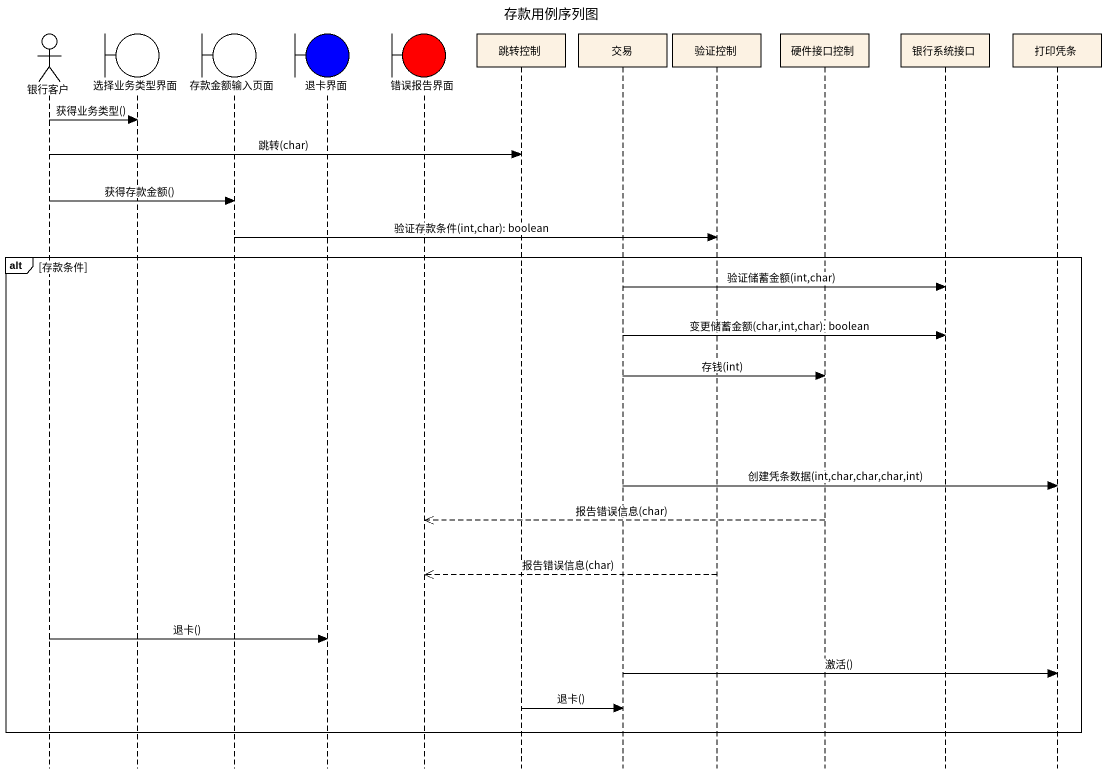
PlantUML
@startuml
title 存款用例序列图
hide footbox
actor 银行客户
boundary 选择业务类型界面
boundary 存款金额输入页面
boundary 退卡界面 #0000FF
boundary 错误报告界面 #FF0000
participant 跳转控制
participant 交易
participant 验证控制
participant 硬件接口控制
participant 银行系统接口
participant 打印凭条

银行客户 -> 选择业务类型界面 : 获得业务类型()
银行客户 -> 跳转控制 : 跳转(char)
银行客户 -> 存款金额输入页面 : 获得存款金额()
存款金额输入页面 -> 验证控制 : 验证存款条件(int,char): boolean
alt 存款条件
  交易 -> 银行系统接口 : 验证储蓄金额(int,char)
  交易 -> 银行系统接口 : 变更储蓄金额(char,int,char): boolean
  交易 -> 硬件接口控制 : 存钱(int)
  交易 -> 打印凭条 : 创建凭条数据(int,char,char,char,int)
  硬件接口控制 -->> 错误报告界面 : 报告错误信息(char)
  验证控制 -->> 错误报告界面 : 报告错误信息(char)
  银行客户 -> 退卡界面 : 退卡()
  交易 -> 打印凭条 : 激活()
  跳转控制 -> 交易 : 退卡()
end
@enduml
